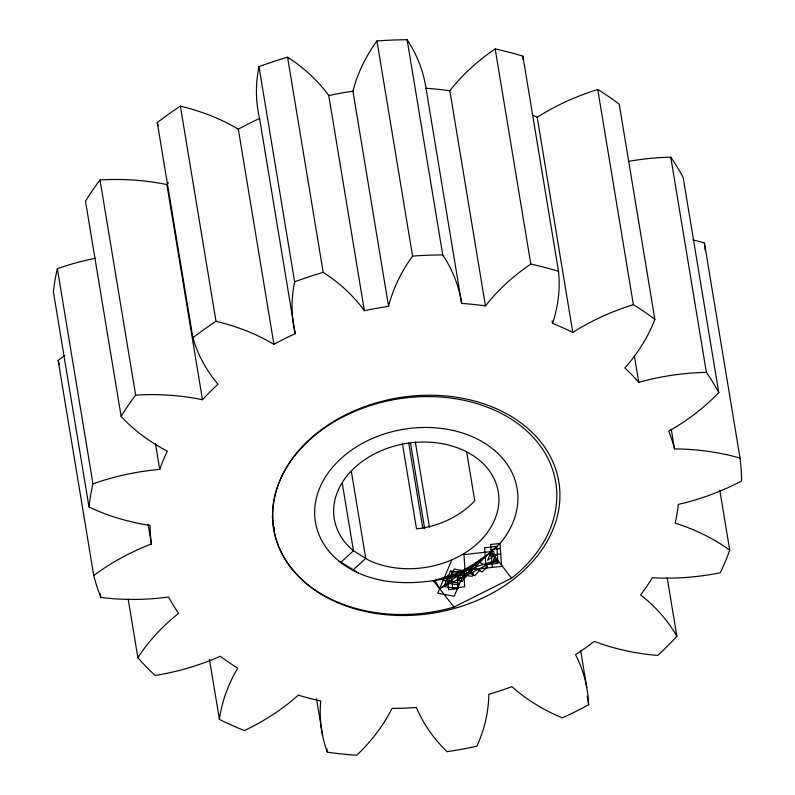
<?xml version="1.0" encoding="UTF-8"?>
<svg xmlns="http://www.w3.org/2000/svg" width="795" height="795" viewBox="0 0 795 795"><rect width="100%" height="100%" fill="white"/><g stroke="black" fill="none" stroke-linecap="round" stroke-linejoin="round"><path stroke-width="1.19" d="M463.823 570.81L463.992 576.395L465.214 575.491M497.849 560.773L494.55 561.141L493.864 551.293L463.942 554.592L465.035 570.403L461.796 572.738L458.288 580.41L462.362 581.344L466.128 573.742M451.858 559.809L437.737 593.179L454.134 596.2L458.049 587.515M456.519 588.866L448.638 589.731L448.171 583.083L454.124 569.021L464.797 570.979L463.853 573.215L450.566 570.77L443.898 586.541L458.129 588.688L457.055 573.185L463.743 572.44M458.019 587.018L463.853 574.03M457.413 578.293L463.316 577.478L465.393 573.573M471.405 571.118L470.074 570.413L466.874 573.91L464.658 578.184L463.634 577.11M463.316 577.478L465.115 577.448L482.287 559.74L500.035 543.442A102.217 77.145 -9.4 0 0 480.915 440.957A102.217 77.145 -9.4 0 0 343.778 456.082A102.217 77.145 -9.4 0 0 339.008 561.191C372.636 587.843 417.802 585.637 457.254 576.017M339.008 561.191L340.976 562.214L353.457 550.756A83.107 62.716 -9.4 0 1 394.191 446.134A83.107 62.716 -9.4 0 1 497.769 510.062A83.107 62.716 -9.4 0 1 369.486 560.654L353.457 550.756L342.317 483.519M340.976 562.214L353.258 569.786L365.73 558.338L351.37 471.534M444.465 577.289L468.404 574.258L465.035 570.403L470.103 568.733L490.356 552.336L464.35 570.899M457.055 573.185L434.805 580.37L439.635 588.697L461.796 572.738M494.172 555.705L487.633 560.286L491.161 551.591L511.523 578.184L453.995 607.072A142.941 107.882 -9.4 0 1 273.132 506.037A142.941 107.882 -9.4 0 1 477.07 403.671A142.941 107.882 -9.4 0 1 511.523 578.184M465.701 574.606L466.874 573.91M482.287 559.74L457.552 573.125M439.635 588.697L497.173 559.819L497.094 558.617L493.556 559.014L493.635 560.207L497.173 559.819M475.331 567.014L496.269 560.266M477.696 564.539L470.888 566.189L467.927 575.828L472.28 576.315L473.273 573.086L468.921 572.599M470.103 568.733L474.486 567.898L482.207 571.973L487.464 566.467L479.743 562.393M491.022 549.593L500.393 548.55M491.399 554.999L500.771 553.966M497.471 555.337L490.614 556.093L490.306 551.68M491.916 562.453L497.918 561.797M465.035 570.403L501.635 566.368L500.035 543.442L490.674 544.476L492.264 567.401M462.471 570.959L451.391 572.181L452.494 588.121L464.678 586.78L464.091 577.558M450.964 575.222L447.655 575.59L448.002 576.842M451.58 575.024L457.145 574.537M443.173 580.33L459.57 583.351M448.171 583.083L458.844 585.041M463.853 573.215L468.404 574.258M474.903 567.461L479.961 570.134L474.595 575.749L469.527 573.086M353.258 569.786L358.724 573.364M433.255 580.539L453.995 607.072M457.831 575.6L459.252 578.849M448.499 582.318L447.635 577.707M692.793 239.921A204.772 154.538 -9.4 0 1 704.41 242.912L740.026 458.069A328.812 248.159 -9.4 0 1 741.616 480.975A204.772 154.538 -9.4 0 1 678.364 504.378A266.156 200.867 -9.4 0 1 675.144 523.1A204.772 154.538 -9.4 0 1 729.721 550.18A328.812 248.159 -9.4 0 1 720.32 572.748A204.772 154.538 -9.4 0 1 652.357 577.746A266.156 200.867 -9.4 0 1 640.601 594.928A204.772 154.538 -9.4 0 1 676.873 636.258A328.812 248.159 -9.4 0 1 657.733 655.438A204.772 154.538 -9.4 0 1 594.263 641.366A266.156 200.867 -9.4 0 1 575.56 654.692A204.772 154.538 -9.4 0 1 588.628 704.688A328.812 248.159 -9.4 0 1 562.333 717.885A204.772 154.538 -9.4 0 1 511.92 686.642A266.156 200.867 -9.4 0 1 488.796 694.303A204.772 154.538 -9.4 0 1 476.881 746.217A328.812 248.159 -9.4 0 1 446.999 751.653M740.026 458.069A204.772 154.538 -9.4 0 0 674.508 448.897A266.156 200.867 -9.4 0 0 668.754 431.168A204.772 154.538 -9.4 0 0 718.769 392.531L683.153 177.374A328.812 248.159 -9.4 0 0 670.771 157.211A204.772 154.538 -9.4 0 0 628.944 161.305M670.771 157.211L706.397 372.368A328.812 248.159 -9.4 0 1 718.769 392.531M719.803 490.276L729.721 550.18M706.397 372.368A204.772 154.538 -9.4 0 0 638.782 382.345A266.156 200.867 -9.4 0 0 624.84 367.996A204.772 154.538 -9.4 0 0 654.861 319.352L619.235 104.185A328.812 248.159 -9.4 0 0 597.751 89.497M671.268 429.34L674.508 448.897M654.861 319.342A328.812 248.159 -9.4 0 0 633.367 304.654L597.751 89.507A204.772 154.538 -9.4 0 0 537.181 117.282A266.156 200.867 -9.4 0 0 532.779 115.146M634.331 355.454L638.782 382.345M667.164 577.577L676.873 636.258M537.181 117.282L572.798 332.439A204.772 154.538 -9.4 0 1 633.367 304.664M298.314 695.148A204.772 154.538 -9.4 0 1 244.433 730.555A328.812 248.159 -9.4 0 1 219.4 719.405A204.772 154.538 -9.4 0 1 237.715 668.158A266.156 200.867 -9.4 0 1 220.324 656.263A204.772 154.538 -9.4 0 1 155.124 675.472A328.812 248.159 -9.4 0 1 137.883 657.753A204.772 154.538 -9.4 0 1 178.607 613.343A266.156 200.867 -9.4 0 1 168.59 597.025A204.772 154.538 -9.4 0 1 100.866 597.443A328.812 248.159 -9.4 0 1 93.75 575.53A204.772 154.538 -9.4 0 1 151.378 543.979A266.156 200.867 -9.4 0 1 150.096 525.435A204.772 154.538 -9.4 0 1 89 506.991A328.812 248.159 -9.4 0 1 92.965 483.867A204.772 154.538 -9.4 0 1 159.715 469.418A266.156 200.867 -9.4 0 1 167.338 451.153A204.772 154.538 -9.4 0 1 121.118 416.351A328.812 248.159 -9.4 0 1 135.637 395.125A204.772 154.538 -9.4 0 1 202.496 399.736A266.156 200.867 -9.4 0 1 217.989 384.224A204.772 154.538 -9.4 0 1 192.897 337.766A328.812 248.159 -9.4 0 1 215.992 321.299A204.772 154.538 -9.4 0 1 273.937 344.354A266.156 200.867 -9.4 0 1 295.213 333.671L259.587 118.515A204.772 154.538 -9.4 0 1 259.001 66.671A328.812 248.159 -9.4 0 1 287.571 57.19L323.197 272.357A204.772 154.538 -9.4 0 1 364.388 310.726A266.156 200.867 -9.4 0 1 388.576 306.333L352.95 91.177A204.772 154.538 -9.4 0 1 376.949 40.952A328.812 248.159 -9.4 0 1 407.12 39.75A204.772 154.538 -9.4 0 1 426.011 88.265A266.156 200.867 -9.4 0 1 449.841 90.749A204.772 154.538 -9.4 0 1 495.196 48.922A328.812 248.159 -9.4 0 1 522.891 56.147L558.517 271.314A204.772 154.538 -9.4 0 1 552.545 323.416A266.156 200.867 -9.4 0 1 572.798 332.439M552.137 320.971L552.545 323.416M495.196 48.922L530.812 264.079A204.772 154.538 -9.4 0 0 485.467 305.906A266.156 200.867 -9.4 0 0 461.637 303.422A204.772 154.538 -9.4 0 0 442.745 254.907L407.129 39.75M580.698 650.837L586.77 687.506M587.207 696.132L588.628 704.688M449.841 90.749L485.467 305.906M426.011 88.265L461.637 303.422M466.705 452.116L474.774 500.87C459.58 516.75 438.303 526.588 416.53 528.854L402.409 443.531M376.949 40.952L412.575 256.109A204.772 154.538 -9.4 0 0 388.576 306.333M415.348 442L429.439 527.115M410.548 443.391L424.679 528.705M408.7 442.934L422.821 528.258M287.571 57.2A204.772 154.538 -9.4 0 1 328.772 95.569L364.388 310.726M259.001 66.671L294.627 281.828A204.772 154.538 -9.4 0 0 295.213 333.671M192.897 337.766L157.271 122.609A328.812 248.159 -9.4 0 1 180.376 106.142A204.772 154.538 -9.4 0 1 238.321 129.188L273.937 344.354M326.695 748.512L327.302 752.179A328.812 248.159 -9.4 0 0 356.736 755.25A204.772 154.538 -9.4 0 0 392.015 708.424A266.156 200.867 -9.4 0 0 416.441 707.451A204.772 154.538 -9.4 0 0 446.999 751.653M316.519 698.855L322.591 735.524M272.268 516.034L272.675 518.479M273.073 520.924L273.48 523.368M274.086 527.035L274.494 529.48M180.376 106.142L216.002 321.299M168.51 182.81A266.156 200.867 -9.4 0 0 166.88 184.579L202.496 399.736M209.492 659.502L219.41 719.405M155.472 443.749L159.715 469.418M166.88 184.579A204.772 154.538 -9.4 0 0 100.021 179.968L135.647 395.125M148.138 524.422L151.378 543.979M121.118 416.351L85.502 201.195A328.812 248.159 -9.4 0 1 100.011 179.968M128.184 599.062L137.893 657.743M95.499 258.286A204.772 154.538 -9.4 0 0 57.359 268.7L92.975 483.867M89 506.991L53.384 291.835A328.812 248.159 -9.4 0 1 57.349 268.71M100.259 593.766L100.866 597.443M64.882 355.524A204.772 154.538 -9.4 0 0 58.144 360.373L93.76 575.53M298.314 695.148A266.156 200.867 -9.4 0 0 320.733 701.001A204.772 154.538 -9.4 0 0 327.302 752.179M294.617 281.828A328.812 248.159 -9.4 0 1 323.187 272.357M412.565 256.109A328.812 248.159 -9.4 0 1 442.736 254.907M530.812 264.079A328.812 248.159 -9.4 0 1 558.507 271.304M704.41 242.912A328.812 248.159 -9.4 0 1 705.245 250.514M59.277 364.597A328.812 248.159 -9.4 0 1 58.134 360.373M238.311 129.188A266.156 200.867 -9.4 0 1 259.587 118.515M328.762 95.569A266.156 200.867 -9.4 0 1 352.95 91.177M158.275 125.918A204.772 154.538 -9.4 0 1 157.271 122.609M522.891 56.157A204.772 154.538 -9.4 0 1 523.219 59.844M496.845 546.364L484.652 547.715L485.825 564.649L498.028 563.297L496.845 546.364M339.445 603.445A144.491 109.054 -9.4 0 0 559.819 499.767A144.491 109.054 -9.4 0 0 349.562 412.913A144.491 109.054 -9.4 0 0 339.445 603.445"/></g></svg>
